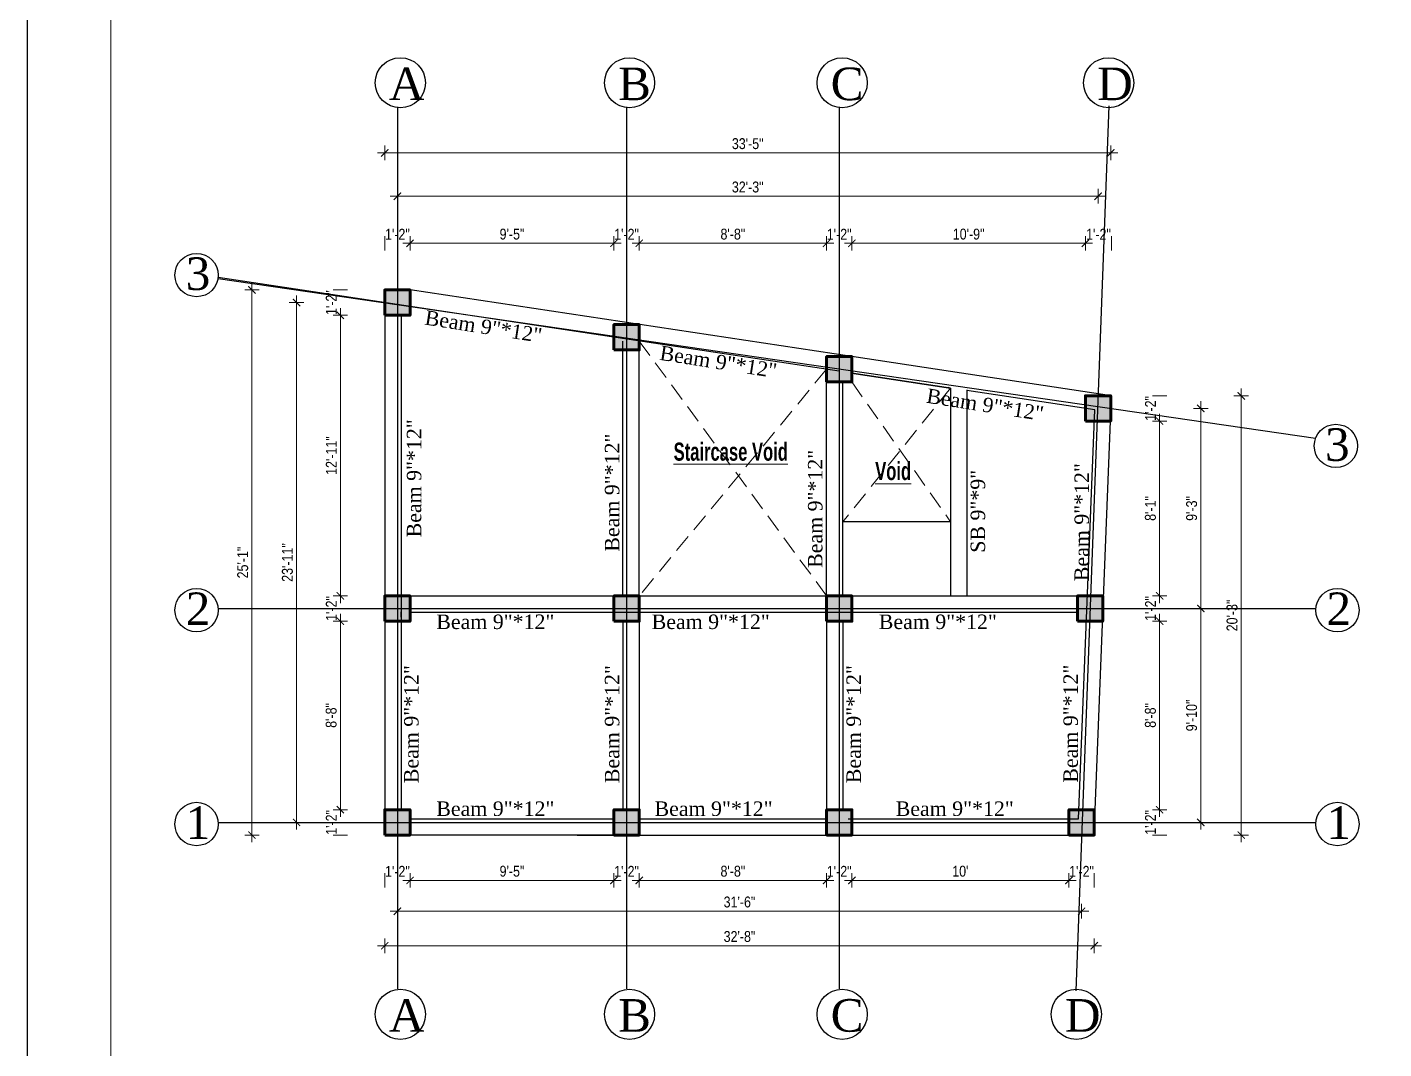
# Model space of a CAD drawing. Header units: inches. Extents: x -10117506 to -5032697, y -6529230 to -3254494.
# Drawn here: x -5042975 to -5042226, y -3261114 to -3260550 of the extents above; entities that cross this region are included whole.
import ezdxf

# ---------------------------------------------------------------- set-up
doc = ezdxf.new("R2010")
doc.units = ezdxf.units.IN
doc.header["$LTSCALE"] = 2
doc.header["$MEASUREMENT"] = 0
doc.header["$PDMODE"] = 34
doc.linetypes.add('HIDDEN', pattern=[0.375, 0.25, -0.125])
doc.layers.get('0').update_dxf_attribs({"linetype": 'CONTINUOUS'})
doc.layers.get('DEFPOINTS').update_dxf_attribs({"color": 141, "linetype": 'CONTINUOUS'})
for name, color, linetype, lineweight in [('C-COLUMN', 1, 'CONTINUOUS', 50), ('DIM 1-100', 4, 'CONTINUOUS', 13), ('ELE1', 3, 'CONTINUOUS', 9), ('HACTH', 253, 'CONTINUOUS', 5), ('Text-100.w', 254, 'CONTINUOUS', 9), ('Toilet', 7, 'CONTINUOUS', 25), ('window', 4, 'CONTINUOUS', 13)]:
    doc.layers.add(name, color=color, linetype=linetype, lineweight=lineweight)
doc.layers.add('WAll', color=20, linetype='CONTINUOUS')
doc.styles.add('Arial', font='arial.ttf', dxfattribs={"width": 0.8, "height": 12})
doc.styles.add('ordinary', font='times.ttf')
doc.styles.get("Standard").update_dxf_attribs({"font": 'ARIALN.TTF'})
doc.dimstyles.new('1 by 96', dxfattribs={"dimtxt": 6, "dimasz": 4, "dimexe": 4, "dimexo": 4, "dimgap": 2, "dimtad": 1, "dimdec": 0, "dimzin": 0, "dimdsep": 46, "dimlunit": 4, "dimtxsty": 'Standard', "dimblk": 'ARCHTICK', "dimcen": 0, "dimdle": 4, "dimadec": 0, "dimazin": 0, "dimtfac": 1, "dimtdec": 0, "dimtix": 1, "dimtofl": 0, "dimtmove": 1, "dimatfit": 3, "dimldrblk": 'ARCHTICK', "dimfxl": 4, "dimfxlon": 1, "dimtolj": 1, "dimtzin": 0, "dimlwd": -1, "dimlwe": -1, "dimarcsym": 0})

# ---------------------------------------------------------------- blocks, each defined once
blk = doc.blocks.new('*D466')
at = {"layer": 'DEFPOINTS', "color": 0, "transparency": 16777216}
for p in [(-5042789.2, -3260694.89), (-5042802.38, -3260708.89), (-5042789.2, -3260708.89)]:
    blk.add_point(p, dxfattribs=at)
at = {"layer": 'DIM 1-100', "color": 0, "transparency": 16777216}
for p, q in [((-5042798.38, -3260694.89), (-5042806.38, -3260694.89)), ((-5042798.38, -3260708.89), (-5042806.38, -3260708.89))]:
    blk.add_line(p, q, dxfattribs=at)
at = {"layer": 'DIM 1-100', "color": 0, "transparency": 16777216, "insert": (-5042807.39, -3260701.89), "char_height": 6, "attachment_point": 5, "rotation": 90}
blk.add_mtext('\\A1;1\'-2"', dxfattribs=at)
blk = doc.blocks.new('_ArchTick')
at = {"color": 0, "linetype": 'ByBlock', "const_width": 0.15}
blk.add_lwpolyline([(-0.5, -0.5), (0.5, 0.5)], dxfattribs=at)
blk = doc.blocks.new('*D467')
at = {"layer": 'DEFPOINTS', "color": 0, "transparency": 16777216}
for p in [(-5042789.2, -3260708.89), (-5042802.38, -3260863.96), (-5042789.2, -3260863.96)]:
    blk.add_point(p, dxfattribs=at)
at = {"layer": 'DIM 1-100', "color": 0, "transparency": 16777216}
for p, q in [((-5042802.38, -3260704.89), (-5042802.38, -3260867.96)), ((-5042798.38, -3260708.89), (-5042806.38, -3260708.89)), ((-5042798.38, -3260863.96), (-5042806.38, -3260863.96))]:
    blk.add_line(p, q, dxfattribs=at)
at = {"layer": 'DIM 1-100', "color": 0, "transparency": 16777216, "xscale": 4, "yscale": 4, "zscale": 4}
for p, rotation in [((-5042802.38, -3260708.89), 90), ((-5042802.38, -3260863.96), 270)]:
    blk.add_blockref('_ArchTick', p, dxfattribs=dict(at, rotation=rotation))
at = {"layer": 'DIM 1-100', "color": 0, "transparency": 16777216, "insert": (-5042807.39, -3260786.43), "char_height": 6, "attachment_point": 5, "rotation": 90}
blk.add_mtext('\\A1;12\'-11"', dxfattribs=at)
blk = doc.blocks.new('*D468')
at = {"layer": 'DEFPOINTS', "color": 0, "transparency": 16777216}
for p in [(-5042789.2, -3260863.96), (-5042802.38, -3260877.96), (-5042789.2, -3260877.96)]:
    blk.add_point(p, dxfattribs=at)
at = {"layer": 'DIM 1-100', "color": 0, "transparency": 16777216}
for p, q in [((-5042798.38, -3260863.96), (-5042806.38, -3260863.96)), ((-5042798.38, -3260877.96), (-5042806.38, -3260877.96))]:
    blk.add_line(p, q, dxfattribs=at)
at = {"layer": 'DIM 1-100', "color": 0, "transparency": 16777216, "insert": (-5042807.39, -3260870.96), "char_height": 6, "attachment_point": 5, "rotation": 90}
blk.add_mtext('\\A1;1\'-2"', dxfattribs=at)
blk = doc.blocks.new('*D469')
at = {"layer": 'DEFPOINTS', "color": 0, "transparency": 16777216}
for p in [(-5042789.2, -3260877.96), (-5042802.38, -3260982.19), (-5042789.2, -3260982.19)]:
    blk.add_point(p, dxfattribs=at)
at = {"layer": 'DIM 1-100', "color": 0, "transparency": 16777216}
for p, q in [((-5042798.38, -3260877.96), (-5042806.38, -3260877.96)), ((-5042802.38, -3260873.96), (-5042802.38, -3260986.19)), ((-5042798.38, -3260982.19), (-5042806.38, -3260982.19))]:
    blk.add_line(p, q, dxfattribs=at)
at = {"layer": 'DIM 1-100', "color": 0, "transparency": 16777216, "xscale": 4, "yscale": 4, "zscale": 4}
for p, rotation in [((-5042802.38, -3260877.96), 90), ((-5042802.38, -3260982.19), 270)]:
    blk.add_blockref('_ArchTick', p, dxfattribs=dict(at, rotation=rotation))
at = {"layer": 'DIM 1-100', "color": 0, "transparency": 16777216, "insert": (-5042807.44, -3260930.07), "char_height": 6, "attachment_point": 5, "rotation": 90}
blk.add_mtext('\\A1;8\'-8"', dxfattribs=at)
blk = doc.blocks.new('*D470')
at = {"layer": 'DEFPOINTS', "color": 0, "transparency": 16777216}
for p in [(-5042789.2, -3260982.19), (-5042802.38, -3260996.19), (-5042789.2, -3260996.19)]:
    blk.add_point(p, dxfattribs=at)
at = {"layer": 'DIM 1-100', "color": 0, "transparency": 16777216}
for p, q in [((-5042798.38, -3260982.19), (-5042806.38, -3260982.19)), ((-5042798.38, -3260996.19), (-5042806.38, -3260996.19))]:
    blk.add_line(p, q, dxfattribs=at)
at = {"layer": 'DIM 1-100', "color": 0, "transparency": 16777216, "insert": (-5042807.39, -3260989.19), "char_height": 6, "attachment_point": 5, "rotation": 90}
blk.add_mtext('\\A1;1\'-2"', dxfattribs=at)
blk = doc.blocks.new('*D471')
at = {"layer": 'DEFPOINTS', "color": 0, "transparency": 16777216}
for p in [(-5042826.57, -3260701.89), (-5042796.19, -3260701.89), (-5042796.19, -3260989.19)]:
    blk.add_point(p, dxfattribs=at)
at = {"layer": 'DIM 1-100', "color": 0, "transparency": 16777216}
for p, q in [((-5042826.57, -3260993.19), (-5042826.57, -3260697.89)), ((-5042822.57, -3260701.89), (-5042830.57, -3260701.89)), ((-5042822.57, -3260989.19), (-5042830.57, -3260989.19))]:
    blk.add_line(p, q, dxfattribs=at)
at = {"layer": 'DIM 1-100', "color": 0, "transparency": 16777216, "xscale": 4, "yscale": 4, "zscale": 4}
for p, rotation in [((-5042826.57, -3260701.89), 90), ((-5042826.57, -3260989.19), 270)]:
    blk.add_blockref('_ArchTick', p, dxfattribs=dict(at, rotation=rotation))
at = {"layer": 'DIM 1-100', "color": 0, "transparency": 16777216, "insert": (-5042831.63, -3260845.54), "char_height": 6, "attachment_point": 5, "rotation": 90}
blk.add_mtext('\\A1;23\'-11"', dxfattribs=at)
blk = doc.blocks.new('*D472')
at = {"layer": 'DEFPOINTS', "color": 0, "transparency": 16777216}
for p in [(-5042804.93, -3260694.89), (-5042851.25, -3260996.19), (-5042804.93, -3260996.19)]:
    blk.add_point(p, dxfattribs=at)
at = {"layer": 'DIM 1-100', "color": 0, "transparency": 16777216}
for p, q in [((-5042851.25, -3260690.89), (-5042851.25, -3261000.19)), ((-5042847.25, -3260694.89), (-5042855.25, -3260694.89)), ((-5042847.25, -3260996.19), (-5042855.25, -3260996.19))]:
    blk.add_line(p, q, dxfattribs=at)
at = {"layer": 'DIM 1-100', "color": 0, "transparency": 16777216, "xscale": 4, "yscale": 4, "zscale": 4}
for p, rotation in [((-5042851.25, -3260694.89), 90), ((-5042851.25, -3260996.19), 270)]:
    blk.add_blockref('_ArchTick', p, dxfattribs=dict(at, rotation=rotation))
at = {"layer": 'DIM 1-100', "color": 0, "transparency": 16777216, "insert": (-5042856.31, -3260845.54), "char_height": 6, "attachment_point": 5, "rotation": 90}
blk.add_mtext('\\A1;25\'-1"', dxfattribs=at)
blk = doc.blocks.new('*D536')
at = {"layer": 'DEFPOINTS', "color": 0, "transparency": 16777216}
for p in [(-5042777.84, -3260996.19), (-5042763.84, -3260996.19), (-5042763.84, -3261021.26)]:
    blk.add_point(p, dxfattribs=at)
at = {"layer": 'DIM 1-100', "color": 0, "transparency": 16777216}
for p, q in [((-5042777.84, -3261017.26), (-5042777.84, -3261025.26)), ((-5042763.84, -3261017.26), (-5042763.84, -3261025.26))]:
    blk.add_line(p, q, dxfattribs=at)
at = {"layer": 'DIM 1-100', "color": 0, "transparency": 16777216, "insert": (-5042770.84, -3261016.25), "char_height": 6, "attachment_point": 5}
blk.add_mtext('\\A1;1\'-2"', dxfattribs=at)
blk = doc.blocks.new('*D537')
at = {"layer": 'DEFPOINTS', "color": 0, "transparency": 16777216}
for p in [(-5042763.84, -3260996.19), (-5042651.19, -3260996.19), (-5042651.19, -3261021.26)]:
    blk.add_point(p, dxfattribs=at)
at = {"layer": 'DIM 1-100', "color": 0, "transparency": 16777216}
for p, q in [((-5042767.84, -3261021.26), (-5042647.19, -3261021.26)), ((-5042763.84, -3261017.26), (-5042763.84, -3261025.26)), ((-5042651.19, -3261017.26), (-5042651.19, -3261025.26))]:
    blk.add_line(p, q, dxfattribs=at)
at = {"layer": 'DIM 1-100', "color": 0, "transparency": 16777216, "xscale": 4, "yscale": 4, "zscale": 4, "rotation": 180}
blk.add_blockref('_ArchTick', (-5042763.84, -3261021.26), dxfattribs=at)
at = {"layer": 'DIM 1-100', "color": 0, "transparency": 16777216, "xscale": 4, "yscale": 4, "zscale": 4}
blk.add_blockref('_ArchTick', (-5042651.19, -3261021.26), dxfattribs=at)
at = {"layer": 'DIM 1-100', "color": 0, "transparency": 16777216, "insert": (-5042707.52, -3261016.2), "char_height": 6, "attachment_point": 5}
blk.add_mtext('\\A1;9\'-5"', dxfattribs=at)
blk = doc.blocks.new('*D538')
at = {"layer": 'DEFPOINTS', "color": 0, "transparency": 16777216}
for p in [(-5042651.19, -3260996.19), (-5042637.19, -3260996.19), (-5042637.19, -3261021.26)]:
    blk.add_point(p, dxfattribs=at)
at = {"layer": 'DIM 1-100', "color": 0, "transparency": 16777216}
for p, q in [((-5042651.19, -3261017.26), (-5042651.19, -3261025.26)), ((-5042637.19, -3261017.26), (-5042637.19, -3261025.26))]:
    blk.add_line(p, q, dxfattribs=at)
at = {"layer": 'DIM 1-100', "color": 0, "transparency": 16777216, "insert": (-5042644.19, -3261016.25), "char_height": 6, "attachment_point": 5}
blk.add_mtext('\\A1;1\'-2"', dxfattribs=at)
blk = doc.blocks.new('*D539')
at = {"layer": 'DEFPOINTS', "color": 0, "transparency": 16777216}
for p in [(-5042637.19, -3260996.19), (-5042533.69, -3260996.19), (-5042533.69, -3261021.26)]:
    blk.add_point(p, dxfattribs=at)
at = {"layer": 'DIM 1-100', "color": 0, "transparency": 16777216}
for p, q in [((-5042641.19, -3261021.26), (-5042529.69, -3261021.26)), ((-5042637.19, -3261017.26), (-5042637.19, -3261025.26)), ((-5042533.69, -3261017.26), (-5042533.69, -3261025.26))]:
    blk.add_line(p, q, dxfattribs=at)
at = {"layer": 'DIM 1-100', "color": 0, "transparency": 16777216, "xscale": 4, "yscale": 4, "zscale": 4, "rotation": 180}
blk.add_blockref('_ArchTick', (-5042637.19, -3261021.26), dxfattribs=at)
at = {"layer": 'DIM 1-100', "color": 0, "transparency": 16777216, "xscale": 4, "yscale": 4, "zscale": 4}
blk.add_blockref('_ArchTick', (-5042533.69, -3261021.26), dxfattribs=at)
at = {"layer": 'DIM 1-100', "color": 0, "transparency": 16777216, "insert": (-5042585.44, -3261016.2), "char_height": 6, "attachment_point": 5}
blk.add_mtext('\\A1;8\'-8"', dxfattribs=at)
blk = doc.blocks.new('*D540')
at = {"layer": 'DEFPOINTS', "color": 0, "transparency": 16777216}
for p in [(-5042533.69, -3260996.19), (-5042519.69, -3260996.19), (-5042519.69, -3261021.26)]:
    blk.add_point(p, dxfattribs=at)
at = {"layer": 'DIM 1-100', "color": 0, "transparency": 16777216}
for p, q in [((-5042533.69, -3261017.26), (-5042533.69, -3261025.26)), ((-5042519.69, -3261017.26), (-5042519.69, -3261025.26))]:
    blk.add_line(p, q, dxfattribs=at)
at = {"layer": 'DIM 1-100', "color": 0, "transparency": 16777216, "insert": (-5042526.69, -3261016.25), "char_height": 6, "attachment_point": 5}
blk.add_mtext('\\A1;1\'-2"', dxfattribs=at)
blk = doc.blocks.new('*D541')
at = {"layer": 'DEFPOINTS', "color": 0, "transparency": 16777216}
for p in [(-5042519.69, -3260996.19), (-5042399.74, -3260996.19), (-5042399.74, -3261021.26)]:
    blk.add_point(p, dxfattribs=at)
at = {"layer": 'DIM 1-100', "color": 0, "transparency": 16777216}
for p, q in [((-5042523.69, -3261021.26), (-5042395.74, -3261021.26)), ((-5042519.69, -3261017.26), (-5042519.69, -3261025.26)), ((-5042399.74, -3261017.26), (-5042399.74, -3261025.26))]:
    blk.add_line(p, q, dxfattribs=at)
at = {"layer": 'DIM 1-100', "color": 0, "transparency": 16777216, "xscale": 4, "yscale": 4, "zscale": 4, "rotation": 180}
blk.add_blockref('_ArchTick', (-5042519.69, -3261021.26), dxfattribs=at)
at = {"layer": 'DIM 1-100', "color": 0, "transparency": 16777216, "xscale": 4, "yscale": 4, "zscale": 4}
blk.add_blockref('_ArchTick', (-5042399.74, -3261021.26), dxfattribs=at)
at = {"layer": 'DIM 1-100', "color": 0, "transparency": 16777216, "insert": (-5042459.72, -3261016.2), "char_height": 6, "attachment_point": 5}
blk.add_mtext("\\A1;10'", dxfattribs=at)
blk = doc.blocks.new('*D542')
at = {"layer": 'DEFPOINTS', "color": 0, "transparency": 16777216}
for p in [(-5042399.74, -3260996.19), (-5042385.74, -3260996.19), (-5042385.74, -3261021.26)]:
    blk.add_point(p, dxfattribs=at)
at = {"layer": 'DIM 1-100', "color": 0, "transparency": 16777216}
for p, q in [((-5042399.74, -3261017.26), (-5042399.74, -3261025.26)), ((-5042385.74, -3261017.26), (-5042385.74, -3261025.26))]:
    blk.add_line(p, q, dxfattribs=at)
at = {"layer": 'DIM 1-100', "color": 0, "transparency": 16777216, "insert": (-5042392.74, -3261016.25), "char_height": 6, "attachment_point": 5}
blk.add_mtext('\\A1;1\'-2"', dxfattribs=at)
blk = doc.blocks.new('*D543')
at = {"layer": 'DEFPOINTS', "color": 0, "transparency": 16777216}
for p in [(-5042770.84, -3260996.19), (-5042392.74, -3260996.19), (-5042392.74, -3261038.28)]:
    blk.add_point(p, dxfattribs=at)
at = {"layer": 'DIM 1-100', "color": 0, "transparency": 16777216}
for p, q in [((-5042770.84, -3261034.28), (-5042770.84, -3261042.28)), ((-5042392.74, -3261034.28), (-5042392.74, -3261042.28)), ((-5042774.84, -3261038.28), (-5042388.74, -3261038.28))]:
    blk.add_line(p, q, dxfattribs=at)
at = {"layer": 'DIM 1-100', "color": 0, "transparency": 16777216, "xscale": 4, "yscale": 4, "zscale": 4, "rotation": 180}
blk.add_blockref('_ArchTick', (-5042770.84, -3261038.28), dxfattribs=at)
at = {"layer": 'DIM 1-100', "color": 0, "transparency": 16777216, "xscale": 4, "yscale": 4, "zscale": 4}
blk.add_blockref('_ArchTick', (-5042392.74, -3261038.28), dxfattribs=at)
at = {"layer": 'DIM 1-100', "color": 0, "transparency": 16777216, "insert": (-5042581.79, -3261033.22), "char_height": 6, "attachment_point": 5}
blk.add_mtext('\\A1;31\'-6"', dxfattribs=at)
blk = doc.blocks.new('*D544')
at = {"layer": 'DEFPOINTS', "color": 0, "transparency": 16777216}
for p in [(-5042777.84, -3260996.19), (-5042385.74, -3260996.19), (-5042777.84, -3261057.39)]:
    blk.add_point(p, dxfattribs=at)
at = {"layer": 'DIM 1-100', "color": 0, "transparency": 16777216}
for p, q in [((-5042381.74, -3261057.39), (-5042781.84, -3261057.39)), ((-5042777.84, -3261053.39), (-5042777.84, -3261061.39)), ((-5042385.74, -3261053.39), (-5042385.74, -3261061.39))]:
    blk.add_line(p, q, dxfattribs=at)
at = {"layer": 'DIM 1-100', "color": 0, "transparency": 16777216, "xscale": 4, "yscale": 4, "zscale": 4, "rotation": 180}
blk.add_blockref('_ArchTick', (-5042777.84, -3261057.39), dxfattribs=at)
at = {"layer": 'DIM 1-100', "color": 0, "transparency": 16777216, "xscale": 4, "yscale": 4, "zscale": 4}
blk.add_blockref('_ArchTick', (-5042385.74, -3261057.39), dxfattribs=at)
at = {"layer": 'DIM 1-100', "color": 0, "transparency": 16777216, "insert": (-5042581.79, -3261052.32), "char_height": 6, "attachment_point": 5}
blk.add_mtext('\\A1;32\'-8"', dxfattribs=at)
blk = doc.blocks.new('*D669')
at = {"layer": 'DEFPOINTS', "color": 0, "transparency": 16777216}
for p in [(-5042376.63, -3260753.36), (-5042376.71, -3260767.36), (-5042349.61, -3260767.36)]:
    blk.add_point(p, dxfattribs=at)
at = {"layer": 'DIM 1-100', "color": 0, "transparency": 16777216}
for p, q in [((-5042353.61, -3260753.36), (-5042345.61, -3260753.36)), ((-5042353.61, -3260767.36), (-5042345.61, -3260767.36))]:
    blk.add_line(p, q, dxfattribs=at)
at = {"layer": 'DIM 1-100', "color": 0, "transparency": 16777216, "insert": (-5042354.63, -3260760.36), "char_height": 6, "attachment_point": 5, "rotation": 90}
blk.add_mtext('\\A1;1\'-2"', dxfattribs=at)
blk = doc.blocks.new('*D670')
at = {"layer": 'DEFPOINTS', "color": 0, "transparency": 16777216}
for p in [(-5042376.71, -3260767.36), (-5042381.07, -3260863.96), (-5042349.61, -3260863.96)]:
    blk.add_point(p, dxfattribs=at)
at = {"layer": 'DIM 1-100', "color": 0, "transparency": 16777216}
for p, q in [((-5042349.61, -3260763.36), (-5042349.61, -3260867.96)), ((-5042353.61, -3260767.36), (-5042345.61, -3260767.36)), ((-5042353.61, -3260863.96), (-5042345.61, -3260863.96))]:
    blk.add_line(p, q, dxfattribs=at)
at = {"layer": 'DIM 1-100', "color": 0, "transparency": 16777216, "xscale": 4, "yscale": 4, "zscale": 4}
for p, rotation in [((-5042349.61, -3260767.36), 90), ((-5042349.61, -3260863.96), 270)]:
    blk.add_blockref('_ArchTick', p, dxfattribs=dict(at, rotation=rotation))
at = {"layer": 'DIM 1-100', "color": 0, "transparency": 16777216, "insert": (-5042354.68, -3260815.66), "char_height": 6, "attachment_point": 5, "rotation": 90}
blk.add_mtext('\\A1;8\'-1"', dxfattribs=at)
blk = doc.blocks.new('*D671')
at = {"layer": 'DEFPOINTS', "color": 0, "transparency": 16777216}
for p in [(-5042381.07, -3260863.96), (-5042381.07, -3260877.96), (-5042349.61, -3260877.96)]:
    blk.add_point(p, dxfattribs=at)
at = {"layer": 'DIM 1-100', "color": 0, "transparency": 16777216}
for p, q in [((-5042353.61, -3260863.96), (-5042345.61, -3260863.96)), ((-5042353.61, -3260877.96), (-5042345.61, -3260877.96))]:
    blk.add_line(p, q, dxfattribs=at)
at = {"layer": 'DIM 1-100', "color": 0, "transparency": 16777216, "insert": (-5042354.63, -3260870.96), "char_height": 6, "attachment_point": 5, "rotation": 90}
blk.add_mtext('\\A1;1\'-2"', dxfattribs=at)
blk = doc.blocks.new('*D672')
at = {"layer": 'DEFPOINTS', "color": 0, "transparency": 16777216}
for p in [(-5042381.07, -3260877.96), (-5042385.74, -3260982.19), (-5042349.61, -3260982.19)]:
    blk.add_point(p, dxfattribs=at)
at = {"layer": 'DIM 1-100', "color": 0, "transparency": 16777216}
for p, q in [((-5042353.61, -3260877.96), (-5042345.61, -3260877.96)), ((-5042349.61, -3260873.96), (-5042349.61, -3260986.19)), ((-5042353.61, -3260982.19), (-5042345.61, -3260982.19))]:
    blk.add_line(p, q, dxfattribs=at)
at = {"layer": 'DIM 1-100', "color": 0, "transparency": 16777216, "xscale": 4, "yscale": 4, "zscale": 4}
for p, rotation in [((-5042349.61, -3260877.96), 90), ((-5042349.61, -3260982.19), 270)]:
    blk.add_blockref('_ArchTick', p, dxfattribs=dict(at, rotation=rotation))
at = {"layer": 'DIM 1-100', "color": 0, "transparency": 16777216, "insert": (-5042354.68, -3260930.07), "char_height": 6, "attachment_point": 5, "rotation": 90}
blk.add_mtext('\\A1;8\'-8"', dxfattribs=at)
blk = doc.blocks.new('*D673')
at = {"layer": 'DEFPOINTS', "color": 0, "transparency": 16777216}
for p in [(-5042385.74, -3260982.19), (-5042385.74, -3260996.19), (-5042349.61, -3260996.19)]:
    blk.add_point(p, dxfattribs=at)
at = {"layer": 'DIM 1-100', "color": 0, "transparency": 16777216}
for p, q in [((-5042353.61, -3260982.19), (-5042345.61, -3260982.19)), ((-5042353.61, -3260996.19), (-5042345.61, -3260996.19))]:
    blk.add_line(p, q, dxfattribs=at)
at = {"layer": 'DIM 1-100', "color": 0, "transparency": 16777216, "insert": (-5042354.63, -3260989.19), "char_height": 6, "attachment_point": 5, "rotation": 90}
blk.add_mtext('\\A1;1\'-2"', dxfattribs=at)
blk = doc.blocks.new('*D674')
at = {"layer": 'DEFPOINTS', "color": 0, "transparency": 16777216}
for p in [(-5042376.63, -3260760.36), (-5042381.07, -3260870.96), (-5042326.84, -3260870.96)]:
    blk.add_point(p, dxfattribs=at)
at = {"layer": 'DIM 1-100', "color": 0, "transparency": 16777216}
for p, q in [((-5042326.84, -3260756.36), (-5042326.84, -3260874.96)), ((-5042330.84, -3260760.36), (-5042322.84, -3260760.36)), ((-5042330.84, -3260870.96), (-5042322.84, -3260870.96))]:
    blk.add_line(p, q, dxfattribs=at)
at = {"layer": 'DIM 1-100', "color": 0, "transparency": 16777216, "xscale": 4, "yscale": 4, "zscale": 4}
for p, rotation in [((-5042326.84, -3260760.36), 90), ((-5042326.84, -3260870.96), 270)]:
    blk.add_blockref('_ArchTick', p, dxfattribs=dict(at, rotation=rotation))
at = {"layer": 'DIM 1-100', "color": 0, "transparency": 16777216, "insert": (-5042331.9, -3260815.66), "char_height": 6, "attachment_point": 5, "rotation": 90}
blk.add_mtext('\\A1;9\'-3"', dxfattribs=at)
blk = doc.blocks.new('*D675')
at = {"layer": 'DEFPOINTS', "color": 0, "transparency": 16777216}
for p in [(-5042381.07, -3260870.96), (-5042385.74, -3260989.19), (-5042326.84, -3260989.19)]:
    blk.add_point(p, dxfattribs=at)
at = {"layer": 'DIM 1-100', "color": 0, "transparency": 16777216}
for p, q in [((-5042330.84, -3260870.96), (-5042322.84, -3260870.96)), ((-5042326.84, -3260866.96), (-5042326.84, -3260993.19)), ((-5042330.84, -3260989.19), (-5042322.84, -3260989.19))]:
    blk.add_line(p, q, dxfattribs=at)
at = {"layer": 'DIM 1-100', "color": 0, "transparency": 16777216, "xscale": 4, "yscale": 4, "zscale": 4}
for p, rotation in [((-5042326.84, -3260870.96), 90), ((-5042326.84, -3260989.19), 270)]:
    blk.add_blockref('_ArchTick', p, dxfattribs=dict(at, rotation=rotation))
at = {"layer": 'DIM 1-100', "color": 0, "transparency": 16777216, "insert": (-5042331.9, -3260930.07), "char_height": 6, "attachment_point": 5, "rotation": 90}
blk.add_mtext('\\A1;9\'-10"', dxfattribs=at)
blk = doc.blocks.new('*D676')
at = {"layer": 'DEFPOINTS', "color": 0, "transparency": 16777216}
for p in [(-5042376.16, -3260753.43), (-5042304.5, -3260753.43), (-5042385.74, -3260996.19)]:
    blk.add_point(p, dxfattribs=at)
at = {"layer": 'DIM 1-100', "color": 0, "transparency": 16777216}
for p, q in [((-5042304.5, -3261000.19), (-5042304.5, -3260749.43)), ((-5042308.5, -3260753.43), (-5042300.5, -3260753.43)), ((-5042308.5, -3260996.19), (-5042300.5, -3260996.19))]:
    blk.add_line(p, q, dxfattribs=at)
at = {"layer": 'DIM 1-100', "color": 0, "transparency": 16777216, "xscale": 4, "yscale": 4, "zscale": 4}
for p, rotation in [((-5042304.5, -3260753.43), 90), ((-5042304.5, -3260996.19), 270)]:
    blk.add_blockref('_ArchTick', p, dxfattribs=dict(at, rotation=rotation))
at = {"layer": 'DIM 1-100', "color": 0, "transparency": 16777216, "insert": (-5042309.56, -3260874.81), "char_height": 6, "attachment_point": 5, "rotation": 90}
blk.add_mtext('\\A1;20\'-3"', dxfattribs=at)
blk = doc.blocks.new('*D677')
at = {"layer": 'DEFPOINTS', "color": 0, "transparency": 16777216}
for p in [(-5042763.84, -3260669.1), (-5042777.84, -3260694.89), (-5042763.84, -3260694.89)]:
    blk.add_point(p, dxfattribs=at)
at = {"layer": 'DIM 1-100', "color": 0, "transparency": 16777216}
for p, q in [((-5042777.84, -3260673.1), (-5042777.84, -3260665.1)), ((-5042763.84, -3260673.1), (-5042763.84, -3260665.1))]:
    blk.add_line(p, q, dxfattribs=at)
at = {"layer": 'DIM 1-100', "color": 0, "transparency": 16777216, "insert": (-5042770.84, -3260664.09), "char_height": 6, "attachment_point": 5}
blk.add_mtext('\\A1;1\'-2"', dxfattribs=at)
blk = doc.blocks.new('*D678')
at = {"layer": 'DEFPOINTS', "color": 0, "transparency": 16777216}
for p in [(-5042651.19, -3260669.1), (-5042763.84, -3260694.89), (-5042651.19, -3260714.01)]:
    blk.add_point(p, dxfattribs=at)
at = {"layer": 'DIM 1-100', "color": 0, "transparency": 16777216}
for p, q in [((-5042767.84, -3260669.1), (-5042647.19, -3260669.1)), ((-5042763.84, -3260673.1), (-5042763.84, -3260665.1)), ((-5042651.19, -3260673.1), (-5042651.19, -3260665.1))]:
    blk.add_line(p, q, dxfattribs=at)
at = {"layer": 'DIM 1-100', "color": 0, "transparency": 16777216, "xscale": 4, "yscale": 4, "zscale": 4, "rotation": 180}
blk.add_blockref('_ArchTick', (-5042763.84, -3260669.1), dxfattribs=at)
at = {"layer": 'DIM 1-100', "color": 0, "transparency": 16777216, "xscale": 4, "yscale": 4, "zscale": 4}
blk.add_blockref('_ArchTick', (-5042651.19, -3260669.1), dxfattribs=at)
at = {"layer": 'DIM 1-100', "color": 0, "transparency": 16777216, "insert": (-5042707.52, -3260664.04), "char_height": 6, "attachment_point": 5}
blk.add_mtext('\\A1;9\'-5"', dxfattribs=at)
blk = doc.blocks.new('*D679')
at = {"layer": 'DEFPOINTS', "color": 0, "transparency": 16777216}
for p in [(-5042637.19, -3260669.1), (-5042651.19, -3260714.01), (-5042637.19, -3260714.01)]:
    blk.add_point(p, dxfattribs=at)
at = {"layer": 'DIM 1-100', "color": 0, "transparency": 16777216}
for p, q in [((-5042651.19, -3260673.1), (-5042651.19, -3260665.1)), ((-5042637.19, -3260673.1), (-5042637.19, -3260665.1))]:
    blk.add_line(p, q, dxfattribs=at)
at = {"layer": 'DIM 1-100', "color": 0, "transparency": 16777216, "insert": (-5042644.19, -3260664.09), "char_height": 6, "attachment_point": 5}
blk.add_mtext('\\A1;1\'-2"', dxfattribs=at)
blk = doc.blocks.new('*D680')
at = {"layer": 'DEFPOINTS', "color": 0, "transparency": 16777216}
for p in [(-5042533.69, -3260669.1), (-5042637.19, -3260714.01), (-5042533.69, -3260731.75)]:
    blk.add_point(p, dxfattribs=at)
at = {"layer": 'DIM 1-100', "color": 0, "transparency": 16777216}
for p, q in [((-5042641.19, -3260669.1), (-5042529.69, -3260669.1)), ((-5042637.19, -3260673.1), (-5042637.19, -3260665.1)), ((-5042533.69, -3260673.1), (-5042533.69, -3260665.1))]:
    blk.add_line(p, q, dxfattribs=at)
at = {"layer": 'DIM 1-100', "color": 0, "transparency": 16777216, "xscale": 4, "yscale": 4, "zscale": 4, "rotation": 180}
blk.add_blockref('_ArchTick', (-5042637.19, -3260669.1), dxfattribs=at)
at = {"layer": 'DIM 1-100', "color": 0, "transparency": 16777216, "xscale": 4, "yscale": 4, "zscale": 4}
blk.add_blockref('_ArchTick', (-5042533.69, -3260669.1), dxfattribs=at)
at = {"layer": 'DIM 1-100', "color": 0, "transparency": 16777216, "insert": (-5042585.44, -3260664.04), "char_height": 6, "attachment_point": 5}
blk.add_mtext('\\A1;8\'-8"', dxfattribs=at)
blk = doc.blocks.new('*D681')
at = {"layer": 'DEFPOINTS', "color": 0, "transparency": 16777216}
for p in [(-5042519.69, -3260669.1), (-5042533.69, -3260731.75), (-5042519.69, -3260731.75)]:
    blk.add_point(p, dxfattribs=at)
at = {"layer": 'DIM 1-100', "color": 0, "transparency": 16777216}
for p, q in [((-5042533.69, -3260673.1), (-5042533.69, -3260665.1)), ((-5042519.69, -3260673.1), (-5042519.69, -3260665.1))]:
    blk.add_line(p, q, dxfattribs=at)
at = {"layer": 'DIM 1-100', "color": 0, "transparency": 16777216, "insert": (-5042526.69, -3260664.09), "char_height": 6, "attachment_point": 5}
blk.add_mtext('\\A1;1\'-2"', dxfattribs=at)
blk = doc.blocks.new('*D682')
at = {"layer": 'DEFPOINTS', "color": 0, "transparency": 16777216}
for p in [(-5042390.63, -3260669.1), (-5042519.69, -3260731.75), (-5042390.63, -3260753.36)]:
    blk.add_point(p, dxfattribs=at)
at = {"layer": 'DIM 1-100', "color": 0, "transparency": 16777216}
for p, q in [((-5042523.69, -3260669.1), (-5042386.63, -3260669.1)), ((-5042519.69, -3260673.1), (-5042519.69, -3260665.1)), ((-5042390.63, -3260673.1), (-5042390.63, -3260665.1))]:
    blk.add_line(p, q, dxfattribs=at)
at = {"layer": 'DIM 1-100', "color": 0, "transparency": 16777216, "xscale": 4, "yscale": 4, "zscale": 4, "rotation": 180}
blk.add_blockref('_ArchTick', (-5042519.69, -3260669.1), dxfattribs=at)
at = {"layer": 'DIM 1-100', "color": 0, "transparency": 16777216, "xscale": 4, "yscale": 4, "zscale": 4}
blk.add_blockref('_ArchTick', (-5042390.63, -3260669.1), dxfattribs=at)
at = {"layer": 'DIM 1-100', "color": 0, "transparency": 16777216, "insert": (-5042455.16, -3260664.04), "char_height": 6, "attachment_point": 5}
blk.add_mtext('\\A1;10\'-9"', dxfattribs=at)
blk = doc.blocks.new('*D683')
at = {"layer": 'DEFPOINTS', "color": 0, "transparency": 16777216}
for p in [(-5042376.16, -3260669.1), (-5042390.63, -3260753.36), (-5042376.16, -3260753.43)]:
    blk.add_point(p, dxfattribs=at)
at = {"layer": 'DIM 1-100', "color": 0, "transparency": 16777216}
for p, q in [((-5042390.63, -3260673.1), (-5042390.63, -3260665.1)), ((-5042376.16, -3260673.1), (-5042376.16, -3260665.1))]:
    blk.add_line(p, q, dxfattribs=at)
at = {"layer": 'DIM 1-100', "color": 0, "transparency": 16777216, "insert": (-5042383.4, -3260664.09), "char_height": 6, "attachment_point": 5}
blk.add_mtext('\\A1;1\'-2"', dxfattribs=at)
blk = doc.blocks.new('*D684')
at = {"layer": 'DEFPOINTS', "color": 0, "transparency": 16777216}
for p in [(-5042383.63, -3260643.07), (-5042770.84, -3260694.89), (-5042383.63, -3260753.36)]:
    blk.add_point(p, dxfattribs=at)
at = {"layer": 'DIM 1-100', "color": 0, "transparency": 16777216}
for p, q in [((-5042770.84, -3260647.07), (-5042770.84, -3260639.07)), ((-5042383.63, -3260647.07), (-5042383.63, -3260639.07)), ((-5042774.84, -3260643.07), (-5042379.63, -3260643.07))]:
    blk.add_line(p, q, dxfattribs=at)
at = {"layer": 'DIM 1-100', "color": 0, "transparency": 16777216, "xscale": 4, "yscale": 4, "zscale": 4, "rotation": 180}
blk.add_blockref('_ArchTick', (-5042770.84, -3260643.07), dxfattribs=at)
at = {"layer": 'DIM 1-100', "color": 0, "transparency": 16777216, "xscale": 4, "yscale": 4, "zscale": 4}
blk.add_blockref('_ArchTick', (-5042383.63, -3260643.07), dxfattribs=at)
at = {"layer": 'DIM 1-100', "color": 0, "transparency": 16777216, "insert": (-5042577.24, -3260638.01), "char_height": 6, "attachment_point": 5}
blk.add_mtext('\\A1;32\'-3"', dxfattribs=at)
blk = doc.blocks.new('*D685')
at = {"layer": 'DEFPOINTS', "color": 0, "transparency": 16777216}
for p in [(-5042376.63, -3260619.11), (-5042777.84, -3260694.89), (-5042376.63, -3260753.36)]:
    blk.add_point(p, dxfattribs=at)
at = {"layer": 'DIM 1-100', "color": 0, "transparency": 16777216}
for p, q in [((-5042777.84, -3260623.11), (-5042777.84, -3260615.11)), ((-5042376.63, -3260623.11), (-5042376.63, -3260615.11)), ((-5042781.84, -3260619.11), (-5042372.63, -3260619.11))]:
    blk.add_line(p, q, dxfattribs=at)
at = {"layer": 'DIM 1-100', "color": 0, "transparency": 16777216, "xscale": 4, "yscale": 4, "zscale": 4, "rotation": 180}
blk.add_blockref('_ArchTick', (-5042777.84, -3260619.11), dxfattribs=at)
at = {"layer": 'DIM 1-100', "color": 0, "transparency": 16777216, "xscale": 4, "yscale": 4, "zscale": 4}
blk.add_blockref('_ArchTick', (-5042376.63, -3260619.11), dxfattribs=at)
at = {"layer": 'DIM 1-100', "color": 0, "transparency": 16777216, "insert": (-5042577.24, -3260614.04), "char_height": 6, "attachment_point": 5}
blk.add_mtext('\\A1;33\'-5"', dxfattribs=at)

msp = doc.modelspace()

# ---------------------------------------------------------------- hatches: boundary and pattern name
at = {"layer": 'C-COLUMN'}
h = msp.add_hatch(color=256, dxfattribs=at)
h.dxf.hatch_style = 1
h.paths.add_polyline_path([(-5042763.84, -3260694.89), (-5042777.84, -3260694.89), (-5042777.84, -3260708.89), (-5042763.84, -3260708.89)])
h = msp.add_hatch(color=256, dxfattribs=at)
h.dxf.hatch_style = 1
h.paths.add_polyline_path([(-5042637.19, -3260714.01), (-5042651.19, -3260714.01), (-5042651.19, -3260728.01), (-5042637.19, -3260728.01)])
h = msp.add_hatch(color=256, dxfattribs=at)
h.dxf.hatch_style = 1
h.paths.add_polyline_path([(-5042519.69, -3260731.75), (-5042533.69, -3260731.75), (-5042533.69, -3260745.75), (-5042519.69, -3260745.75)])
h = msp.add_hatch(color=256, dxfattribs=at)
h.dxf.hatch_style = 1
h.paths.add_polyline_path([(-5042376.63, -3260753.36), (-5042390.63, -3260753.36), (-5042390.63, -3260767.36), (-5042376.63, -3260767.36)])
h = msp.add_hatch(color=256, dxfattribs=at)
h.dxf.hatch_style = 1
h.paths.add_polyline_path([(-5042763.84, -3260863.96), (-5042777.84, -3260863.96), (-5042777.84, -3260877.96), (-5042763.84, -3260877.96)])
h = msp.add_hatch(color=256, dxfattribs=at)
h.dxf.hatch_style = 1
h.paths.add_polyline_path([(-5042637.19, -3260863.96), (-5042651.19, -3260863.96), (-5042651.19, -3260877.96), (-5042637.19, -3260877.96)])
h = msp.add_hatch(color=256, dxfattribs=at)
h.dxf.hatch_style = 1
h.paths.add_polyline_path([(-5042519.69, -3260863.96), (-5042533.69, -3260863.96), (-5042533.69, -3260877.96), (-5042519.69, -3260877.96)])
h = msp.add_hatch(color=256, dxfattribs=at)
h.dxf.hatch_style = 1
h.paths.add_polyline_path([(-5042381.07, -3260863.96), (-5042395.07, -3260863.96), (-5042395.07, -3260877.96), (-5042381.07, -3260877.96)])
h = msp.add_hatch(color=256, dxfattribs=at)
h.dxf.hatch_style = 1
h.paths.add_polyline_path([(-5042763.84, -3260982.19), (-5042777.84, -3260982.19), (-5042777.84, -3260996.19), (-5042763.84, -3260996.19)])
h = msp.add_hatch(color=256, dxfattribs=at)
h.dxf.hatch_style = 1
h.paths.add_polyline_path([(-5042637.19, -3260982.19), (-5042651.19, -3260982.19), (-5042651.19, -3260996.19), (-5042637.19, -3260996.19)])
h = msp.add_hatch(color=256, dxfattribs=at)
h.dxf.hatch_style = 1
h.paths.add_polyline_path([(-5042519.69, -3260982.19), (-5042533.69, -3260982.19), (-5042533.69, -3260996.19), (-5042519.69, -3260996.19)])
h = msp.add_hatch(color=256, dxfattribs=at)
h.dxf.hatch_style = 1
h.paths.add_polyline_path([(-5042385.74, -3260982.19), (-5042399.74, -3260982.19), (-5042399.74, -3260996.19), (-5042385.74, -3260996.19)])

# ---------------------------------------------------------------- linework, layer by layer
for p, q in [((-5042770.84, -3260593.64), (-5042770.84, -3261081.28)), ((-5042644.19, -3260593.64), (-5042644.19, -3261081.28)), ((-5042526.69, -3260593.64), (-5042526.69, -3261081.28)), ((-5042377.62, -3260593.05), (-5042395.97, -3261082.32))]:
    msp.add_line(p, q)
for points in [[(-5042777.84, -3260708.89), (-5042763.84, -3260708.89), (-5042763.84, -3260694.89), (-5042777.84, -3260694.89)], [(-5042651.19, -3260728.01), (-5042637.19, -3260728.01), (-5042637.19, -3260714.01), (-5042651.19, -3260714.01)], [(-5042533.69, -3260745.75), (-5042519.69, -3260745.75), (-5042519.69, -3260731.75), (-5042533.69, -3260731.75)], [(-5042390.63, -3260767.36), (-5042376.63, -3260767.36), (-5042376.63, -3260753.36), (-5042390.63, -3260753.36)], [(-5042777.84, -3260877.96), (-5042763.84, -3260877.96), (-5042763.84, -3260863.96), (-5042777.84, -3260863.96)], [(-5042651.19, -3260877.96), (-5042637.19, -3260877.96), (-5042637.19, -3260863.96), (-5042651.19, -3260863.96)], [(-5042533.69, -3260877.96), (-5042519.69, -3260877.96), (-5042519.69, -3260863.96), (-5042533.69, -3260863.96)], [(-5042395.07, -3260877.96), (-5042381.07, -3260877.96), (-5042381.07, -3260863.96), (-5042395.07, -3260863.96)], [(-5042777.84, -3260996.19), (-5042763.84, -3260996.19), (-5042763.84, -3260982.19), (-5042777.84, -3260982.19)], [(-5042651.19, -3260996.19), (-5042637.19, -3260996.19), (-5042637.19, -3260982.19), (-5042651.19, -3260982.19)], [(-5042533.69, -3260996.19), (-5042519.69, -3260996.19), (-5042519.69, -3260982.19), (-5042533.69, -3260982.19)], [(-5042399.74, -3260996.19), (-5042385.74, -3260996.19), (-5042385.74, -3260982.19), (-5042399.74, -3260982.19)]]:
    msp.add_lwpolyline(points, close=True, dxfattribs=at)
at = {"layer": 'DEFPOINTS'}
msp.add_lwpolyline([(-5039797.87, -3259796.88), (-5042975.47, -3259796.88), (-5042975.47, -3262044.85), (-5039797.87, -3262044.85)], close=True, dxfattribs=at)
at = {"layer": 'ELE1'}
msp.add_lwpolyline([(-5042929.15, -3259843.2), (-5039844.19, -3259843.2), (-5039844.19, -3261998.53), (-5042929.15, -3261998.53)], close=True, dxfattribs=at)
msp.add_lwpolyline([(-5042929.15, -3259843.2), (-5039844.19, -3259843.2), (-5039844.19, -3261998.53), (-5042929.15, -3261998.53)], close=True, dxfattribs=at)
at = {"layer": 'HACTH', "linetype": 'HIDDEN', "ltscale": 20}
for p, q in [((-5042637.19, -3260723.12), (-5042533.69, -3260863.96)), ((-5042533.69, -3260738.75), (-5042637.19, -3260863.96)), ((-5042465.16, -3260749.09), (-5042524.69, -3260822.96)), ((-5042519.69, -3260745.75), (-5042465.16, -3260822.96))]:
    msp.add_line(p, q, dxfattribs=at)
at = {"layer": 'Toilet'}
for p, q in [((-5042869.95, -3260688.47), (-5042263.38, -3260776.87)), ((-5042385.74, -3260996.19), (-5042376.16, -3260753.43)), ((-5042869.84, -3260870.96), (-5042263.22, -3260870.96)), ((-5042869.84, -3260989.19), (-5042263.22, -3260989.19))]:
    msp.add_line(p, q, dxfattribs=at)
for centre, radius in [((-5042769.2, -3260580.34), 13.84), ((-5042642.55, -3260580.34), 13.84), ((-5042525.05, -3260580.34), 13.84), ((-5042377.77, -3260580.34), 13.84), ((-5042881.81, -3260686.64), 12), ((-5042252.16, -3260781.11), 12), ((-5042881.81, -3260871.87), 12), ((-5042251.36, -3260871.87), 12), ((-5042881.81, -3260990.1), 12), ((-5042251.36, -3260990.1), 12), ((-5042769.2, -3261095.28), 13.84), ((-5042642.55, -3261095.28), 13.84), ((-5042525.05, -3261095.28), 13.84), ((-5042395.61, -3261095.28), 13.84)]:
    msp.add_circle(centre, radius, dxfattribs=at)
at = {"layer": 'WAll'}
for p, q in [((-5042519.69, -3260731.75), (-5042763.84, -3260694.89)), ((-5042519.69, -3260731.75), (-5042763.84, -3260694.89)), ((-5042777.84, -3260708.89), (-5042777.84, -3260982.19)), ((-5042768.84, -3260708.89), (-5042768.84, -3260982.19)), ((-5042646.19, -3260863.96), (-5042646.19, -3260723.12)), ((-5042637.19, -3260747.49), (-5042637.19, -3260723.12)), ((-5042637.19, -3260863.96), (-5042637.19, -3260723.12)), ((-5042465.16, -3260739.99), (-5042519.69, -3260731.75)), ((-5042376.16, -3260753.43), (-5042465.16, -3260739.99)), ((-5042376.16, -3260753.43), (-5042465.16, -3260739.99)), ((-5042533.69, -3260863.96), (-5042533.69, -3260745.75)), ((-5042524.69, -3260863.96), (-5042524.69, -3260745.75)), ((-5042465.16, -3260749.09), (-5042465.16, -3260863.96)), ((-5042456.16, -3260750.02), (-5042456.16, -3260863.96)), ((-5042763.84, -3260863.96), (-5042395.07, -3260863.96)), ((-5042768.84, -3260875.71), (-5042768.84, -3260872.71)), ((-5042763.84, -3260872.96), (-5042395.07, -3260872.96)), ((-5042646.69, -3260877.96), (-5042641.69, -3260877.96)), ((-5042646.19, -3260877.96), (-5042646.19, -3260982.19)), ((-5042637.19, -3260877.96), (-5042637.19, -3260982.19)), ((-5042533.69, -3260877.96), (-5042533.69, -3260982.19)), ((-5042524.69, -3260877.96), (-5042524.69, -3260982.19))]:
    msp.add_line(p, q, dxfattribs=at)
for points in [[(-5042526.69, -3260739.8), (-5042869.89, -3260687.98)], [(-5042526.69, -3260739.8), (-5042869.89, -3260687.98)], [(-5042519.69, -3260731.75), (-5042763.84, -3260694.89)], [(-5042465.16, -3260822.96), (-5042524.69, -3260822.96), (-5042524.69, -3260745.75), (-5042519.69, -3260745.75), (-5042519.69, -3260740.86), (-5042465.16, -3260749.09), (-5042465.16, -3260822.96)], [(-5042465.16, -3260749.09), (-5042519.69, -3260740.86)], [(-5042465.16, -3260749.09), (-5042519.69, -3260740.86)], [(-5042423.72, -3260996.19), (-5042385.74, -3260996.19), (-5042376.16, -3260753.43), (-5042465.16, -3260739.99)], [(-5042465.16, -3260749.09), (-5042466.5, -3260748.89)], [(-5042423.72, -3260987.19), (-5042394.39, -3260987.19), (-5042385.47, -3260761.12), (-5042456.16, -3260750.45)], [(-5042385.47, -3260761.12), (-5042456.16, -3260750.45)], [(-5042763.84, -3260987.19), (-5042651.19, -3260987.19)], [(-5042671.52, -3260987.19), (-5042651.19, -3260987.19)], [(-5042637.19, -3260987.19), (-5042533.69, -3260987.19)], [(-5042547.44, -3260987.19), (-5042533.69, -3260987.19)], [(-5042521.69, -3260987.19), (-5042399.74, -3260987.19)], [(-5042423.72, -3260987.19), (-5042397.74, -3260987.19)], [(-5042651.19, -3260996.19), (-5042763.84, -3260996.19)], [(-5042671.52, -3260996.19), (-5042651.19, -3260996.19)], [(-5042637.19, -3260996.19), (-5042533.69, -3260996.19)], [(-5042547.44, -3260996.19), (-5042399.74, -3260996.19)]]:
    msp.add_lwpolyline(points, dxfattribs=at)
at = {"layer": 'window'}
msp.add_line((-5042524.69, -3260775.15), (-5042524.69, -3260750.75), dxfattribs=at)

# ---------------------------------------------------------------- texts
at = {"layer": 'Text-100.w', "char_height": 10, "width": 284.5512, "attachment_point": 2, "style": 'Arial'}
for s, insert in [('\\A1;{\\fArial Narrow|b1|i0|c0|p34;\\LStaircase Void}', (-5042586.61, -3260779.25)), ('\\A1;{\\fArial Narrow|b1|i0|c0|p34;\\LVoid}', (-5042496.87, -3260789.96))]:
    msp.add_mtext(s, dxfattribs=dict(at, insert=insert))
at = {"layer": 'Toilet', "char_height": 18, "width": 45.2776, "attachment_point": 1, "style": 'ordinary'}
for s, insert in [('A', (-5042775.52, -3260571.95)), ('B', (-5042648.87, -3260571.95)), ('C', (-5042531.37, -3260571.95)), ('D', (-5042384.08, -3260571.95)), ('3', (-5042887.84, -3260676.87)), ('3', (-5042258.19, -3260771.35)), ('2', (-5042887.84, -3260862.1)), ('2', (-5042257.39, -3260862.1)), ('1', (-5042887.84, -3260980.33)), ('1', (-5042257.39, -3260980.33)), ('A', (-5042775.52, -3261086.88)), ('B', (-5042648.87, -3261086.88)), ('C', (-5042531.37, -3261086.88)), ('D', (-5042401.92, -3261086.88))]:
    msp.add_mtext(s, dxfattribs=dict(at, insert=insert))
at = {"layer": 'Toilet', "char_height": 8, "attachment_point": 9, "style": 'ordinary'}
for s, insert, rotation in [('Beam 9"*12"', (-5042691.67, -3260724.19), 351.06588), ('Beam 9"*12"', (-5042561.88, -3260743.71), 351.06588), ('Beam 9"*12"', (-5042414.42, -3260767.41), 351.06588), ('Beam 9"*12"', (-5042757.52, -3260766.38), 90), ('Beam 9"*12"', (-5042648.08, -3260774.29), 90), ('Beam 9"*12"', (-5042535.83, -3260783.25), 90), ('SB 9"*9"', (-5042445.94, -3260794.33), 90), ('Beam 9"*12"', (-5042388.54, -3260790.61), 90), ('Beam 9"*12"', (-5042759.04, -3260902.26), 90), ('Beam 9"*12"', (-5042648.08, -3260902.26), 90), ('Beam 9"*12"', (-5042514.57, -3260902.26), 90), ('Beam 9"*12"', (-5042394.66, -3260901.98), 90)]:
    msp.add_mtext(s, dxfattribs=dict(at, insert=insert, rotation=rotation))
for insert in [(-5042684.09, -3260882.42), (-5042565.07, -3260882.42), (-5042439.55, -3260882.42), (-5042684.09, -3260985.73), (-5042563.48, -3260985.73), (-5042430.21, -3260985.73)]:
    msp.add_mtext('Beam 9"*12"', dxfattribs=dict(at, insert=insert))

# ---------------------------------------------------------------- dimensions: what is measured, and where the dimension line sits
at = {"layer": 'DIM 1-100'}
for base, p1, p2, picture, middle in [((-5042376.63, -3260619.11), (-5042777.84, -3260694.89), (-5042376.63, -3260753.36), '*D685', (-5042577.24, -3260614.04)), ((-5042383.63, -3260643.07), (-5042770.84, -3260694.89), (-5042383.63, -3260753.36), '*D684', (-5042577.24, -3260638.01)), ((-5042763.84, -3260669.1), (-5042777.84, -3260694.89), (-5042763.84, -3260694.89), '*D677', (-5042770.84, -3260664.09)), ((-5042651.19, -3260669.1), (-5042763.84, -3260694.89), (-5042651.19, -3260714.01), '*D678', (-5042707.52, -3260664.04)), ((-5042637.19, -3260669.1), (-5042651.19, -3260714.01), (-5042637.19, -3260714.01), '*D679', (-5042644.19, -3260664.09)), ((-5042533.69438691, -3260669.10263999), (-5042637.19438691, -3260714.01421431), (-5042533.69438691, -3260731.75477881), '*D680', (-5042585.44438691, -3260664.03920206)), ((-5042519.69, -3260669.1), (-5042533.69, -3260731.75), (-5042519.69, -3260731.75), '*D681', (-5042526.69, -3260664.09)), ((-5042390.63, -3260669.1), (-5042519.69, -3260731.75), (-5042390.63, -3260753.36), '*D682', (-5042455.16, -3260664.04)), ((-5042376.16, -3260669.1), (-5042390.63, -3260753.36), (-5042376.16, -3260753.43), '*D683', (-5042383.4, -3260664.09)), ((-5042777.84, -3261057.39), (-5042385.74, -3260996.19), (-5042777.84, -3260996.19), '*D544', (-5042581.79, -3261052.32)), ((-5042763.84, -3261021.26), (-5042777.84, -3260996.19), (-5042763.84, -3260996.19), '*D536', (-5042770.84, -3261016.25)), ((-5042392.74, -3261038.28), (-5042770.84, -3260996.19), (-5042392.74, -3260996.19), '*D543', (-5042581.79, -3261033.22)), ((-5042651.19, -3261021.26), (-5042763.84, -3260996.19), (-5042651.19, -3260996.19), '*D537', (-5042707.52, -3261016.2)), ((-5042637.19, -3261021.26), (-5042651.19, -3260996.19), (-5042637.19, -3260996.19), '*D538', (-5042644.19, -3261016.25)), ((-5042533.69438691, -3261021.26455296), (-5042637.19438691, -3260996.19022882), (-5042533.69438691, -3260996.19022882), '*D539', (-5042585.44438691, -3261016.20111503)), ((-5042519.69, -3261021.26), (-5042533.69, -3260996.19), (-5042519.69, -3260996.19), '*D540', (-5042526.69, -3261016.25)), ((-5042399.74, -3261021.26), (-5042519.69, -3260996.19), (-5042399.74, -3260996.19), '*D541', (-5042459.72, -3261016.2)), ((-5042385.74, -3261021.26), (-5042399.74, -3260996.19), (-5042385.74, -3260996.19), '*D542', (-5042392.74, -3261016.25))]:
    dim = msp.add_linear_dim(base=base, p1=p1, p2=p2, dimstyle='1 by 96', dxfattribs=at)
    dim.commit()
    dim.dimension.update_dxf_attribs({"geometry": picture, "text_midpoint": middle})
for base, p1, p2, picture, middle in [((-5042851.25, -3260996.19), (-5042804.93, -3260694.89), (-5042804.93, -3260996.19), '*D472', (-5042856.31, -3260845.54)), ((-5042826.57, -3260701.89), (-5042796.19, -3260989.19), (-5042796.19, -3260701.89), '*D471', (-5042831.63, -3260845.54)), ((-5042802.38, -3260708.89), (-5042789.2, -3260694.89), (-5042789.2, -3260708.89), '*D466', (-5042807.39, -3260701.89)), ((-5042802.38, -3260863.96), (-5042789.2, -3260708.89), (-5042789.2, -3260863.96), '*D467', (-5042807.39, -3260786.43)), ((-5042304.5, -3260753.43), (-5042385.74, -3260996.19), (-5042376.16, -3260753.43), '*D676', (-5042309.56, -3260874.81)), ((-5042349.61, -3260767.36), (-5042376.63, -3260753.36), (-5042376.71, -3260767.36), '*D669', (-5042354.63, -3260760.36)), ((-5042326.84, -3260870.96), (-5042376.63, -3260760.36), (-5042381.07, -3260870.96), '*D674', (-5042331.9, -3260815.66)), ((-5042349.61, -3260863.96), (-5042376.71, -3260767.36), (-5042381.07, -3260863.96), '*D670', (-5042354.68, -3260815.66)), ((-5042802.38, -3260877.96), (-5042789.2, -3260863.96), (-5042789.2, -3260877.96), '*D468', (-5042807.39, -3260870.96)), ((-5042349.61, -3260877.96), (-5042381.07, -3260863.96), (-5042381.07, -3260877.96), '*D671', (-5042354.63, -3260870.96)), ((-5042326.84, -3260989.19), (-5042381.07, -3260870.96), (-5042385.74, -3260989.19), '*D675', (-5042331.9, -3260930.07)), ((-5042802.38, -3260982.19), (-5042789.2, -3260877.96), (-5042789.2, -3260982.19), '*D469', (-5042807.44, -3260930.07)), ((-5042349.61, -3260982.19), (-5042381.07, -3260877.96), (-5042385.74, -3260982.19), '*D672', (-5042354.68, -3260930.07)), ((-5042802.38, -3260996.19), (-5042789.2, -3260982.19), (-5042789.2, -3260996.19), '*D470', (-5042807.39, -3260989.19)), ((-5042349.61, -3260996.19), (-5042385.74, -3260982.19), (-5042385.74, -3260996.19), '*D673', (-5042354.63, -3260989.19))]:
    dim = msp.add_linear_dim(base=base, p1=p1, p2=p2, angle=90, dimstyle='1 by 96', dxfattribs=at)
    dim.commit()
    dim.dimension.update_dxf_attribs({"geometry": picture, "text_midpoint": middle})

doc.saveas('drawing.dxf')
